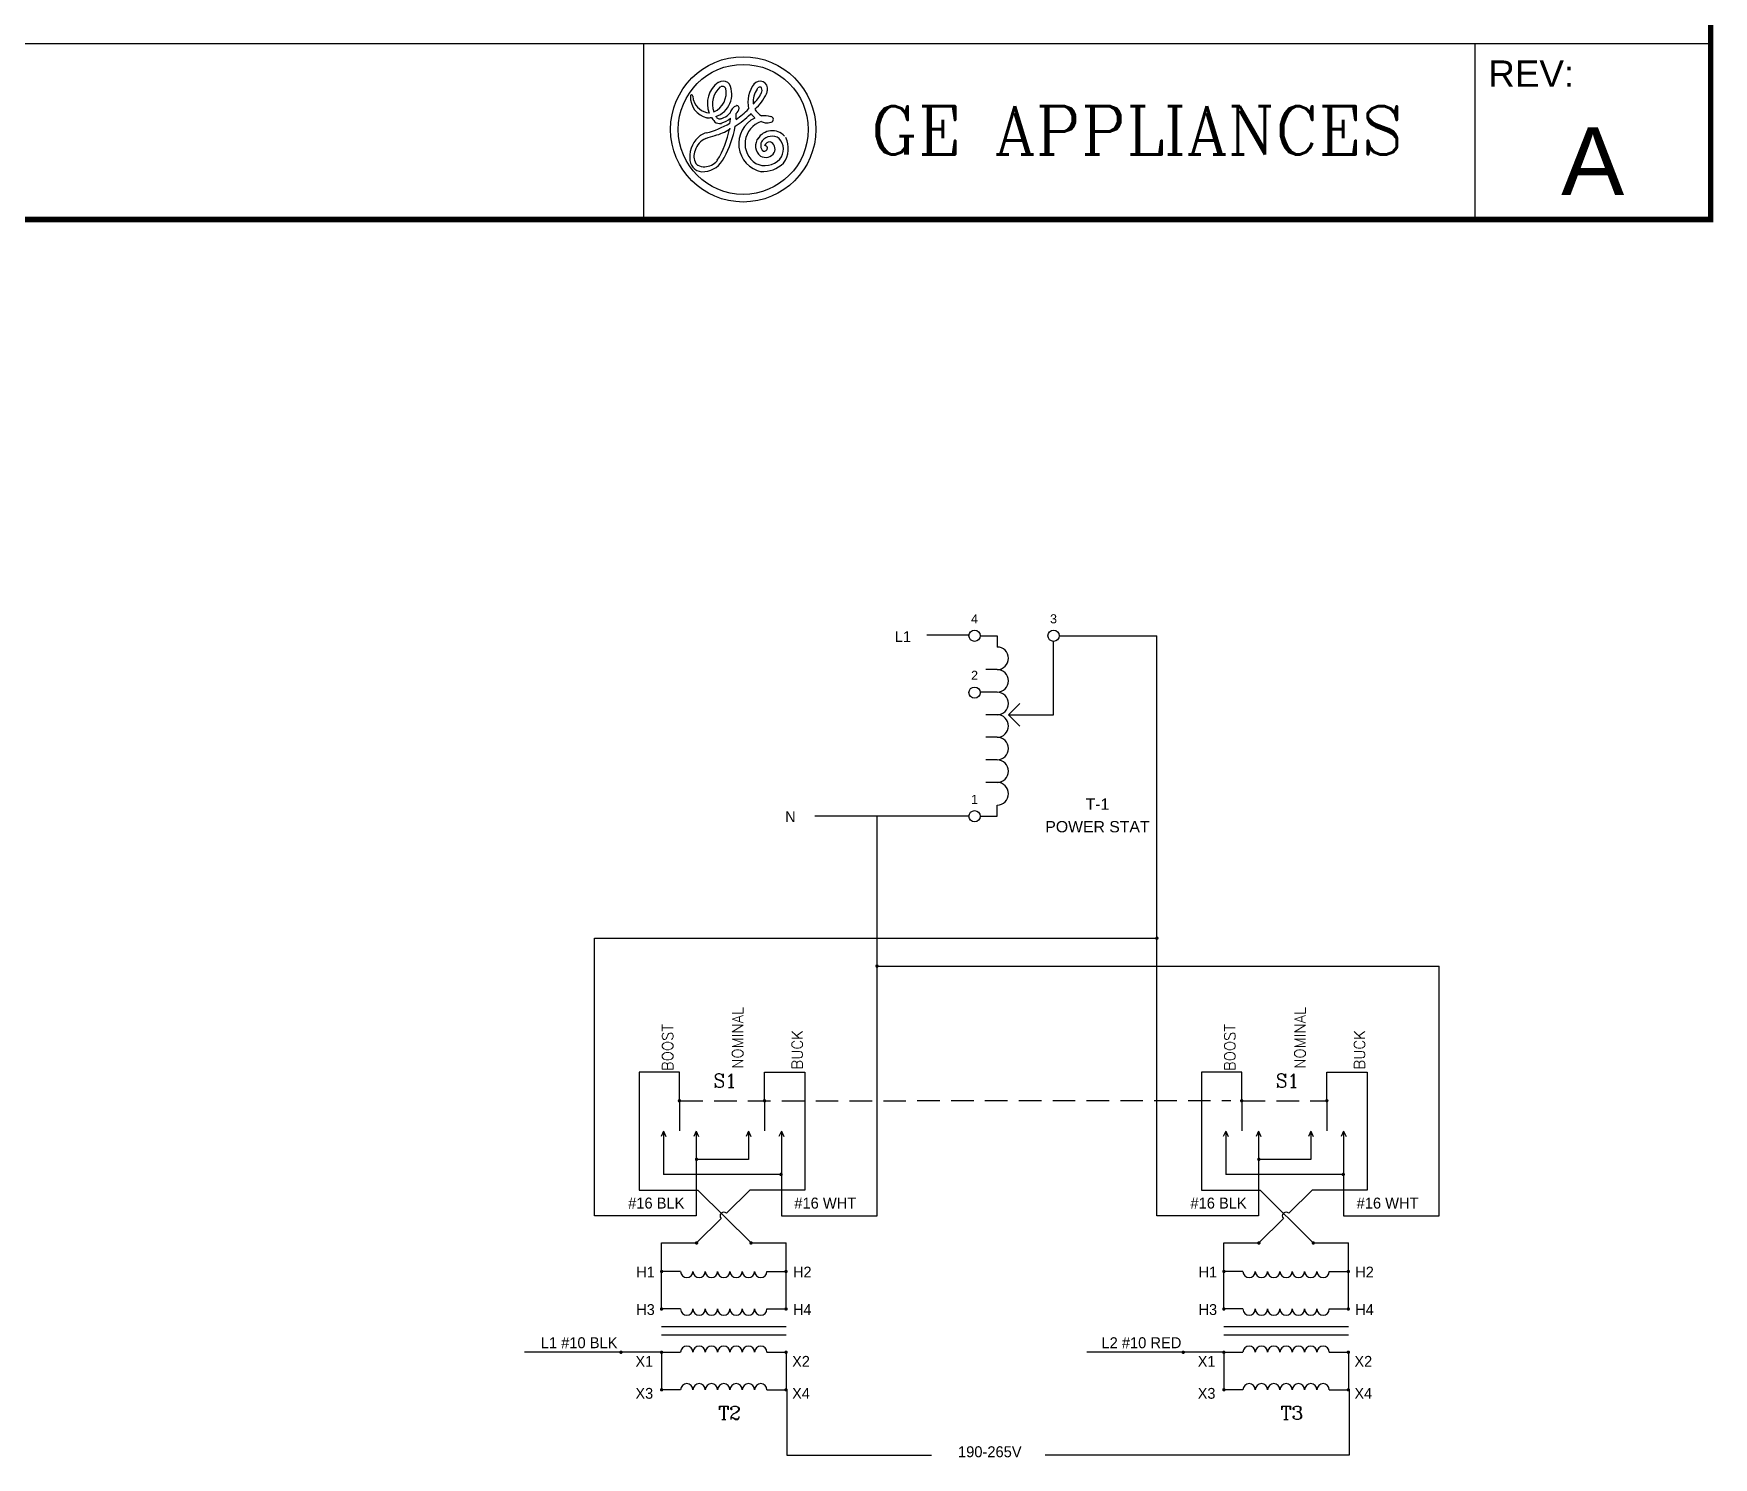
# Model space of a CAD drawing. Header units: inches. Extents: x -228 to 241, y -155 to 115.
# Drawn here: x -52.91 to -34.31, y -23 to -7.23 of the extents above; entities that cross this region are included whole.
import ezdxf
from ezdxf.enums import TextEntityAlignment as Align

# ---------------------------------------------------------------- set-up
doc = ezdxf.new("R2010")
doc.units = ezdxf.units.IN
doc.header["$MEASUREMENT"] = 0
doc.linetypes.add('HIDDEN', pattern=[0.375, 0.25, -0.125])
for name, color, linetype in [('1', 1, 'Continuous'), ('3', 3, 'HIDDEN'), ('4', 7, 'Continuous'), ('5', 5, 'Continuous'), ('BORDER', 3, 'Continuous'), ('COMP', 3, 'Continuous'), ('DIM', 1, 'Continuous'), ('PANEL WIRE', 5, 'Continuous'), ('TEXT', 4, 'Continuous'), ('TXT', 4, 'Continuous'), ('WIRE', 1, 'Continuous'), ('WIRES', 1, 'Continuous')]:
    doc.layers.add(name, color=color, linetype=linetype)
doc.styles.add('COMPLEX', font='COMPLEX')
doc.styles.add('ROMANS', font='romans')
doc.styles.add('SIMPLEX', font='TXT', dxfattribs={"width": 0.875})
doc.styles.get("Standard").update_dxf_attribs({"font": 'arial.ttf'})

# ---------------------------------------------------------------- blocks, each defined once
blk = doc.blocks.new('GE_Logo')
at = {"layer": 'BORDER', "linetype": 'Continuous'}
for p, q in [((-0.0166, 0.0782), (-0.0166, 0.0783)), ((0.0702, 0.0952), (0.0703, 0.0953)), ((0.075, 0.0883), (0.0762, 0.09)), ((0.0453, 0.0511), (0.0453, 0.0535)), ((0.0449, 0.0453), (0.0449, 0.0453)), ((0.0716, 0.0472), (0.0715, 0.0472)), ((0.0948, 0.0411), (0.095, 0.0412)), ((-0.0054, 0.0227), (-0.0052, 0.0228)), ((0.0178, -0.0135), (0.0182, -0.013)), ((0.0257, -0.0135), (0.028, -0.009))]:
    blk.add_line(p, q, dxfattribs=at)
for radius in [0.1034, 0.0925]:
    blk.add_circle((0.0552, 0.031), radius, dxfattribs=at)
for centre, radius, start, end in [((0.0411, 0.0677), 0.037, 125.3229, 201.2541), ((0.0255, 0.0884), 0.0111, 120.4413, 121.1637), ((0.0263, 0.0846), 0.0148, 61.1952, 116.0543), ((0.0264, 0.089), 0.0111, 33.4012, 50.6769), ((0.1062, 0.0692), 0.0444, 142.8794, 191.8193), ((0.079, 0.0887), 0.0109, 348.8459, 142.6698), ((0.0097, 0.0766), 0.0296, 175.8986, 258.1278), ((-0.0179, 0.0785), 0.00185, 161.4208, 173.7745), ((-0.0182, 0.0784), 0.00167, 54.2025, 153.9175), ((-0.0185, 0.0784), 0.00185, 359.104, 46.9518), ((-0.0185, 0.0784), 0.00185, 46.9831, 47.033), ((-0.0185, 0.0784), 0.00185, 47.1878, 47.1884), ((-0.0018, 0.0782), 0.0148, 180.1798, 203.6073), ((0.0093, 0.0801), 0.0259, 197.4375, 264.0005), ((0.0429, 0.0673), 0.0315, 130.1066, 201.0408), ((0.0014, 0.083), 0.0296, 294.1355, 12.6644), ((0.0056, 0.0809), 0.0333, 288.9288, 25.3672), ((0.0256, 0.0866), 0.00555, 31.1144, 121.8942), ((0.1007, 0.0702), 0.0315, 144.8342, 184.97), ((0.0316, 0.1076), 0.0555, 312.958, 333.1931), ((0.08, 0.0899), 0.0111, 151.3852, 152.1303), ((0.0282, 0.1102), 0.0666, 310.8187, 334.7484), ((0.079, 0.0876), 0.0037, 153.3316, 153.4021), ((0.079, 0.0876), 0.0037, 69.0155, 139.3089), ((0.0785, 0.0878), 0.0037, 54.3726, 60.5273), ((0.0769, 0.0867), 0.00555, 38.9364, 47.8233), ((0.0747, 0.0867), 0.0074, 327.7967, 28.5928), ((0.0768, 0.0869), 0.00555, 36.4082, 36.5638), ((0.0713, 0.0887), 0.0185, 336.9398, 337.8204), ((0.0677, 0.0897), 0.0222, 339.106, 351.9371), ((0.0056, 0.0809), 0.0333, 267.4189, 277.3722), ((0.0411, 0.0677), 0.037, 212.3618, 223.8297), ((0.0056, 0.0809), 0.0333, 288.9134, 288.9164), ((0.0216, 0.0514), 0.00555, 201.2966, 293.5599), ((0.0085, 0.088), 0.0444, 290.0784, 295.3092), ((0.0196, 0.0686), 0.0222, 290.7068, 318.3232), ((0.0508, 0.0509), 0.0148, 110.7974, 168.6988), ((-0.0351, 0.1563), 0.1443, 303.069, 314.1387), ((-0.0293, 0.1528), 0.1307, 304.621, 314.7998), ((-0.0878, 0.0568), 0.1332, 355.0688, 357.5733), ((0.035, 0.0641), 0.0148, 314.1921, 348.4615), ((0.0464, 0.0593), 0.00555, 91.1634, 99.1221), ((0.0458, 0.0611), 0.0037, 5.0426, 83.4158), ((0.044, 0.0615), 0.00555, 356.3808, 359.6419), ((0.0185, 0.1001), 0.0666, 314.7382, 315.8124), ((0.1003, 0.076), 0.0407, 213.3633, 225.0117), ((0.0962, 0.0759), 0.0296, 213.612, 239.7574), ((0.0849, 0.0172), 0.0333, 73.1422, 96.4863), ((0.0941, 0.0451), 0.00401, 282.7253, 84), ((0.0113, -0.0061), 0.0333, 105.0609, 119.8387), ((-0.0293, 0.1528), 0.1307, 284.142, 300.0403), ((0.0056, 0.0772), 0.0296, 266.1587, 266.2131), ((0.0058, 0.0808), 0.0333, 266.3006, 267.0263), ((0.019, 0.0478), 0.0074, 231.6407, 232.6664), ((0.0217, 0.0504), 0.0111, 229.7166, 282.5284), ((-0.0032, 0.0914), 0.0715, 284.7496, 303.0519), ((-0.0881, 0.0544), 0.1258, 327.5933, 349.4998), ((0.0021, 0.0946), 0.0592, 291.736, 306.2578), ((-0.0878, 0.0568), 0.1332, 330.2544, 350.7619), ((-0.0032, 0.0914), 0.0715, 303.2358, 303.2439), ((-0.0072, 0.0499), 0.0444, 346.8295, 356.057), ((-0.0878, 0.0568), 0.1332, 355.0516944634672, 355.0517472074151), ((0.0895, 0.0106), 0.0407, 116.0484, 258.2768), ((0.0911, 0.0105), 0.0333, 108.007, 237.0381), ((0.0965, 0.005), 0.0241, 43.0345, 148.1299), ((0.098, 0.0831), 0.0444, 246.9175, 254.6902), ((0.0887, 0.0623), 0.0222, 263.6714, 265.1954), ((0.0882, 0.0623), 0.0222, 266.4066, 287.1828), ((0.0174, -0.0082), 0.0384, 126.4152, 182.3457), ((0.0047, -0.0073), 0.0198, 155.2385, 210.7757), ((0.0132, -0.0072), 0.0277, 114.1868, 162.7157), ((-0.0774, 0.2905), 0.2836, 286.2392, 289.0368), ((0.0912, 0.0074), 0.0185, 141.4117, 231.4184), ((0.0911, 0.0084), 0.0111, 144.2469, 228.9573), ((0.0961, 0.0027), 0.0185, 56.3505, 139.1581), ((0.0844, 0.0055), 0.00555, 264.2476, 349.8059), ((0.0928, 0.0058), 0.0074, 85.2231, 164.2466), ((0.0862, 0.0042), 0.0037, 5.7607, 96.9197), ((0.0894, 0.0029), 0.0111, 333.5132, 68.3887), ((0.0903, 0.0028), 0.0222, 319.626, 43.6888), ((0.0841, 0.0037), 0.0352, 324.0508, 26.3225), ((-0.0025, -0.0108), 0.0185, 176.7855, 265.6989), ((0.0002, -0.0065), 0.0167, 221.2499, 235.3206), ((0, 0), 0.0222, 245.2071, 297.1841), ((-0.0027, 0.004), 0.0333, 267.8739, 328.4069), ((0.0006, 0.0003), 0.0222, 295.4989, 321.1148), ((0.0006, 0.0003), 0.0222, 322.8841, 323.0517), ((0.0861, 0.0091), 0.0296, 243.4439, 315.6294), ((0.0869, 0.0059), 0.0148, 241.0922, 327.2639), ((0.0829, 0.0136), 0.0426, 266.2008, 314.2321)]:
    blk.add_arc(centre, radius, start, end, dxfattribs=at)
at = {"layer": 'BORDER'}
blk.add_arc((0.0783, 0.0076), 0.037, 274.4657, 274.8052, dxfattribs=at)
at = {"layer": 'BORDER', "linetype": 'Continuous'}
blk.add_point((0.036, 0.0316), dxfattribs=at)
blk = doc.blocks.new('B-BORDER')
at = {"layer": 'BORDER'}
for p, q in [((34, 0.3243), (28.487, 0.3243)), ((32.0298, 0.3243), (32.0298, 0)), ((33.5643, 0.3243), (33.5643, 0))]:
    blk.add_line(p, q, dxfattribs=at)
at = {"layer": 'BORDER', "const_width": 0.01}
blk.add_lwpolyline([(34, 0), (34, 10), (18, 10), (18, 0), (34, 0)], dxfattribs=at)
at = {"layer": 'BORDER', "xscale": 1.297174118731785, "yscale": 1.297174118731785, "zscale": 1.297174118731785}
blk.add_blockref('GE_Logo', (32.1423, 0.1262), dxfattribs=at)
at = {"layer": 'BORDER'}
blk.add_text('REV:', height=0.04864, dxfattribs=at).set_placement((33.6687, 0.245), align=Align.CENTER)
at = {"layer": 'BORDER', "style": 'COMPLEX'}
blk.add_text('GE APPLIANCES', height=0.088907, dxfattribs=at).set_placement((32.9404, 0.1647), align=Align.MIDDLE)
at = {"layer": 'TXT'}
for tag, height, p in [('DRAWN_BY', 0.075, (29.2713, 0.5576)), ('SHEET', 0.075, (30.4722, 0.5576)), ('DWG_TITLE', 0.075, (32.384, 0.4864)), ('CHECKED_BY', 0.075, (29.2713, 0.4098)), ('DATE', 0.075, (30.4722, 0.4098)), ('REV', 0.125, (33.7822, 0.1077))]:
    blk.add_attdef(tag, text='', height=height, dxfattribs=at).set_placement(p, align=Align.MIDDLE_CENTER)
blk.add_attdef('FILENAME', (28.5264, 0.0864), '', height=0.075, dxfattribs=at)

msp = doc.modelspace()

# ---------------------------------------------------------------- linework, layer by layer
at = {"layer": '1'}
for p, q in [((-45.758259, -18.733461), (-46.20321, -18.733461)), ((-46.20321, -18.733461), (-46.20321, -20.03803)), ((-45.758259, -19.049458), (-45.758259, -18.733461)), ((-44.815517, -19.049458), (-44.815517, -18.733461)), ((-44.815517, -18.733461), (-44.370567, -18.733461)), ((-44.370567, -18.733461), (-44.370567, -20.03803)), ((-39.529744, -18.733461), (-39.974694, -18.733461)), ((-39.974694, -18.733461), (-39.974694, -20.03803)), ((-39.529744, -19.049458), (-39.529744, -18.733461)), ((-38.587002, -19.049458), (-38.587002, -18.733461)), ((-38.587002, -18.733461), (-38.142052, -18.733461)), ((-38.142052, -18.733461), (-38.142052, -20.03803)), ((-45.758259, -19.049458), (-45.758259, -19.383543)), ((-44.815517, -19.049458), (-44.815517, -19.383543)), ((-39.529744, -19.049458), (-39.529744, -19.383543)), ((-38.587002, -19.049458), (-38.587002, -19.383543)), ((-45.93563, -19.386572), (-45.96224, -19.446881)), ((-45.93563, -19.386572), (-45.93563, -19.865424)), ((-45.93563, -19.386572), (-45.909021, -19.446881)), ((-45.572062, -19.386572), (-45.598671, -19.446881)), ((-45.572062, -19.386572), (-45.545452, -19.446881)), ((-45.572062, -19.386572), (-45.572062, -20.324594)), ((-44.992888, -19.386572), (-45.019497, -19.446881)), ((-44.992888, -19.386572), (-44.966279, -19.446881)), ((-44.992888, -19.386572), (-44.992888, -19.698505)), ((-44.629319, -19.386572), (-44.655929, -19.446881)), ((-44.629319, -19.386572), (-44.629319, -20.324594)), ((-44.629319, -19.386572), (-44.60271, -19.446881)), ((-39.707115, -19.386572), (-39.733724, -19.446881)), ((-39.707115, -19.386572), (-39.707115, -19.865424)), ((-39.707115, -19.386572), (-39.680506, -19.446881)), ((-39.343546, -19.386572), (-39.370156, -19.446881)), ((-39.343546, -19.386572), (-39.316937, -19.446881)), ((-39.343546, -19.386572), (-39.343546, -20.324594)), ((-38.764373, -19.386572), (-38.790982, -19.446881)), ((-38.764373, -19.386572), (-38.737763, -19.446881)), ((-38.764373, -19.386572), (-38.764373, -19.698505)), ((-38.400804, -19.386572), (-38.427414, -19.446881)), ((-38.400804, -19.386572), (-38.400804, -20.324594)), ((-38.400804, -19.386572), (-38.374195, -19.446881)), ((-44.992888, -19.698505), (-45.56863, -19.698505)), ((-38.764373, -19.698505), (-39.340115, -19.698505)), ((-44.633126, -19.865424), (-45.93563, -19.865424)), ((-38.404611, -19.865424), (-39.707115, -19.865424)), ((-46.20321, -20.03803), (-45.554673, -20.03803)), ((-45.554673, -20.03803), (-44.965327, -20.624594)), ((-44.978826, -20.03803), (-45.237066, -20.29505)), ((-44.370567, -20.03803), (-44.978826, -20.03803)), ((-39.974694, -20.03803), (-39.326158, -20.03803)), ((-39.326158, -20.03803), (-38.736811, -20.624594)), ((-38.750311, -20.03803), (-39.00855, -20.29505)), ((-38.142052, -20.03803), (-38.750311, -20.03803)), ((-45.296434, -20.354137), (-45.568173, -20.624594)), ((-39.067918, -20.354137), (-39.339657, -20.624594)), ((-45.956082, -20.624594), (-45.568173, -20.624594)), ((-45.956082, -21.355927), (-45.956082, -20.624594)), ((-44.965327, -20.624594), (-44.577417, -20.624594)), ((-44.577417, -21.355927), (-44.577417, -20.624594)), ((-39.727567, -20.624594), (-39.339657, -20.624594)), ((-39.727567, -21.355927), (-39.727567, -20.624594)), ((-38.736811, -20.624594), (-38.348902, -20.624594)), ((-38.348902, -21.355927), (-38.348902, -20.624594)), ((-45.744862, -20.940423), (-45.956082, -20.940423)), ((-44.788637, -20.940423), (-44.577417, -20.940423)), ((-39.516347, -20.940423), (-39.727567, -20.940423)), ((-38.560122, -20.940423), (-38.348902, -20.940423)), ((-45.744862, -21.355927), (-45.956082, -21.355927)), ((-44.788637, -21.355927), (-44.577417, -21.355927)), ((-39.516347, -21.355927), (-39.727567, -21.355927)), ((-38.560122, -21.355927), (-38.348902, -21.355927)), ((-45.956082, -21.550366), (-44.577417, -21.550366)), ((-39.727567, -21.550366), (-38.348902, -21.550366)), ((-45.956082, -21.640825), (-44.577417, -21.640825)), ((-39.727567, -21.640825), (-38.348902, -21.640825)), ((-45.956082, -21.835264), (-45.956082, -22.250768)), ((-44.788637, -21.835264), (-44.586792, -21.835264)), ((-44.577417, -21.835264), (-44.577417, -22.250768)), ((-39.727567, -21.835264), (-39.727567, -22.250768)), ((-38.560122, -21.835264), (-38.358277, -21.835264)), ((-38.348902, -21.835264), (-38.348902, -22.250768)), ((-45.744862, -22.250768), (-45.956082, -22.250768)), ((-44.788637, -22.250768), (-44.577417, -22.250768)), ((-39.516347, -22.250768), (-39.727567, -22.250768)), ((-38.560122, -22.250768), (-38.348902, -22.250768))]:
    msp.add_line(p, q, dxfattribs=at)
at = {"layer": '1', "const_width": 0.01875}
for points in [[(-40.479088, -17.248501, 1), (-40.460338, -17.248501, 1)], [(-43.579167, -17.557097, 1), (-43.560417, -17.557097, 1)], [(-45.767634, -19.049458, 1), (-45.748884, -19.049458, 1)], [(-44.824892, -19.049458, 1), (-44.806142, -19.049458, 1)], [(-39.539119, -19.049458, 1), (-39.520369, -19.049458, 1)], [(-38.596377, -19.049458, 1), (-38.577627, -19.049458, 1)], [(-45.578005, -19.698505, 1), (-45.559255, -19.698505, 1)], [(-39.34949, -19.698505, 1), (-39.33074, -19.698505, 1)], [(-44.642501, -19.865424, 1), (-44.623751, -19.865424, 1)], [(-38.413986, -19.865424, 1), (-38.395236, -19.865424, 1)], [(-45.577548, -20.624594, 1), (-45.558798, -20.624594, 1)], [(-44.974702, -20.624594, 1), (-44.955952, -20.624594, 1)], [(-39.349032, -20.624594, 1), (-39.330282, -20.624594, 1)], [(-38.746186, -20.624594, 1), (-38.727436, -20.624594, 1)], [(-45.965457, -20.940423, 1), (-45.946707, -20.940423, 1)], [(-44.568042, -20.940423, -1), (-44.586792, -20.940423, -1)], [(-39.736942, -20.940423, 1), (-39.718192, -20.940423, 1)], [(-38.339527, -20.940423, -1), (-38.358277, -20.940423, -1)], [(-45.965457, -21.355927, 1), (-45.946707, -21.355927, 1)], [(-44.568042, -21.355927, -1), (-44.586792, -21.355927, -1)], [(-39.736942, -21.355927, 1), (-39.718192, -21.355927, 1)], [(-38.339527, -21.355927, -1), (-38.358277, -21.355927, -1)], [(-46.415457, -21.835264, -1), (-46.396707, -21.835264, -1)], [(-45.965457, -21.835264, -1), (-45.946707, -21.835264, -1)], [(-44.568042, -21.835264, 1), (-44.586792, -21.835264, 1)], [(-40.186942, -21.835264, -1), (-40.168192, -21.835264, -1)], [(-39.736942, -21.835264, -1), (-39.718192, -21.835264, -1)], [(-38.339527, -21.835264, 1), (-38.358277, -21.835264, 1)], [(-45.965457, -22.250768, -1), (-45.946707, -22.250768, -1)], [(-44.568042, -22.250768, 1), (-44.586792, -22.250768, 1)], [(-39.736942, -22.250768, -1), (-39.718192, -22.250768, -1)], [(-38.339527, -22.250768, 1), (-38.358277, -22.250768, 1)]]:
    msp.add_lwpolyline(points, format="xyb", close=True, dxfattribs=at)
at = {"layer": '1'}
for centre in [(-45.26675, -20.324594), (-39.038234, -20.324594)]:
    msp.add_arc(centre, 0.04188, 44.8644291, 224.8644291, dxfattribs=at)
at = {"layer": '3'}
for p, q in [((-45.748898, -19.049967), (-39.648732, -19.045971)), ((-39.520383, -19.049967), (-38.596363, -19.049967))]:
    msp.add_line(p, q, dxfattribs=at)
at = {"layer": '5'}
for centre, start, end in [((-45.67656, -20.940423), 180, 0), ((-45.539957, -20.940423), 180, 0), ((-45.403353, -20.940423), 180, 0), ((-45.26675, -20.940423), 180, 0), ((-45.130146, -20.940423), 180, 0), ((-44.993542, -20.940423), 180, 0), ((-44.856939, -20.940423), 180, 0), ((-39.448045, -20.940423), 180, 0), ((-39.311442, -20.940423), 180, 0), ((-39.174838, -20.940423), 180, 0), ((-39.038234, -20.940423), 180, 0), ((-38.901631, -20.940423), 180, 0), ((-38.765027, -20.940423), 180, 0), ((-38.628424, -20.940423), 180, 0), ((-45.67656, -21.355927), 180, 0), ((-45.539957, -21.355927), 180, 0), ((-45.403353, -21.355927), 180, 0), ((-45.26675, -21.355927), 180, 0), ((-45.130146, -21.355927), 180, 0), ((-44.993542, -21.355927), 180, 0), ((-44.856939, -21.355927), 180, 0), ((-39.448045, -21.355927), 180, 0), ((-39.311442, -21.355927), 180, 0), ((-39.174838, -21.355927), 180, 0), ((-39.038234, -21.355927), 180, 0), ((-38.901631, -21.355927), 180, 0), ((-38.765027, -21.355927), 180, 0), ((-38.628424, -21.355927), 180, 0), ((-45.67656, -21.835264), 0, 180), ((-45.539957, -21.835264), 0, 180), ((-45.403353, -21.835264), 0, 180), ((-45.26675, -21.835264), 0, 180), ((-45.130146, -21.835264), 0, 180), ((-44.993542, -21.835264), 0, 180), ((-44.856939, -21.835264), 0, 180), ((-39.448045, -21.835264), 0, 180), ((-39.311442, -21.835264), 0, 180), ((-39.174838, -21.835264), 0, 180), ((-39.038234, -21.835264), 0, 180), ((-38.901631, -21.835264), 0, 180), ((-38.765027, -21.835264), 0, 180), ((-38.628424, -21.835264), 0, 180), ((-45.67656, -22.250768), 0, 180), ((-45.539957, -22.250768), 0, 180), ((-45.403353, -22.250768), 0, 180), ((-45.26675, -22.250768), 0, 180), ((-45.130146, -22.250768), 0, 180), ((-44.993542, -22.250768), 0, 180), ((-44.856939, -22.250768), 0, 180), ((-39.448045, -22.250768), 0, 180), ((-39.311442, -22.250768), 0, 180), ((-39.174838, -22.250768), 0, 180), ((-39.038234, -22.250768), 0, 180), ((-38.901631, -22.250768), 0, 180), ((-38.765027, -22.250768), 0, 180), ((-38.628424, -22.250768), 0, 180)]:
    msp.add_arc(centre, 0.068302, start, end, dxfattribs=at)
at = {"layer": 'COMP'}
for p, q in [((-42.426794, -13.898353), (-42.239294, -13.898353)), ((-42.239294, -13.898353), (-42.239294, -14.023353)), ((-42.239294, -14.273353), (-42.364294, -14.273353)), ((-42.302718, -14.523403), (-42.427718, -14.523403)), ((-42.239294, -14.523353), (-42.364294, -14.523353)), ((-42.239294, -14.773353), (-42.364294, -14.773353)), ((-42.239294, -15.023353), (-42.364294, -15.023353)), ((-42.239294, -15.273353), (-42.364294, -15.273353)), ((-42.239294, -15.523353), (-42.364294, -15.523353)), ((-42.239294, -15.898353), (-42.239294, -15.773353)), ((-42.426794, -15.898353), (-42.239294, -15.898353))]:
    msp.add_line(p, q, dxfattribs=at)
for centre in [(-42.489294, -13.898353), (-41.614294, -13.898353), (-42.489294, -14.52874), (-42.489294, -15.898353)]:
    msp.add_circle(centre, 0.0625, dxfattribs=at)
for centre in [(-42.239294, -14.148353), (-42.239294, -14.398353), (-42.239294, -14.648353), (-42.239294, -14.898353), (-42.239294, -15.148353), (-42.239294, -15.398353), (-42.239294, -15.648353)]:
    msp.add_arc(centre, 0.125, 270, 90, dxfattribs=at)
at = {"layer": 'PANEL WIRE'}
for p, q in [((-41.553808, -13.897769), (-40.469713, -13.897769)), ((-40.469713, -17.248501), (-40.469713, -13.897769)), ((-43.569792, -15.896347), (-44.257835, -15.896347)), ((-43.569792, -20.324594), (-43.569792, -15.896347)), ((-42.549221, -15.896347), (-43.569792, -15.896347)), ((-46.698228, -20.324594), (-46.698228, -17.248501)), ((-46.698228, -17.248501), (-40.469713, -17.248501)), ((-40.469713, -20.324594), (-40.469713, -17.248501)), ((-43.569792, -17.557097), (-37.341277, -17.557097)), ((-37.341277, -20.324594), (-37.341277, -17.557097)), ((-45.572062, -20.324594), (-46.698228, -20.324594)), ((-44.629319, -20.324594), (-43.569792, -20.324594)), ((-39.343546, -20.324594), (-40.469713, -20.324594)), ((-38.400804, -20.324594), (-37.341277, -20.324594)), ((-46.406082, -21.835264), (-47.47283, -21.835264)), ((-45.956082, -21.835264), (-46.406082, -21.835264)), ((-45.956082, -21.835264), (-45.744862, -21.835264)), ((-40.177567, -21.835264), (-41.244315, -21.835264)), ((-39.727567, -21.835264), (-40.177567, -21.835264)), ((-39.727567, -21.835264), (-39.516347, -21.835264)), ((-44.568042, -22.975349), (-42.966485, -22.975349)), ((-38.339527, -22.975349), (-41.706044, -22.975349))]:
    msp.add_line(p, q, dxfattribs=at)
at = {"layer": 'WIRE'}
for p, q in [((-44.568042, -22.250768), (-44.568042, -22.975349)), ((-38.339527, -22.250768), (-38.339527, -22.975349))]:
    msp.add_line(p, q, dxfattribs=at)
at = {"layer": 'WIRES', "linetype": 'ByBlock'}
msp.add_line((-42.551636, -13.893921), (-43.017858, -13.893921), dxfattribs=at)
at = {"layer": 'WIRES'}
for p, q in [((-41.614294, -14.773353), (-41.614294, -13.960853)), ((-42.114294, -14.773353), (-41.989294, -14.648353)), ((-42.114294, -14.773353), (-41.614294, -14.773353)), ((-42.114294, -14.773353), (-41.989294, -14.898353))]:
    msp.add_line(p, q, dxfattribs=at)

# ---------------------------------------------------------------- block references
at = {"layer": 'DIM'}
ref = msp.add_blockref('B-BORDER', (-238.335056, -9.288007), dxfattribs=dict(at, xscale=6, yscale=6, zscale=6))
ref.add_attrib('REV', 'A', dxfattribs={"layer": 'TXT', "height": 0.75}).set_placement((-35.642151, -8.642062), align=Align.MIDDLE_CENTER)

# ---------------------------------------------------------------- texts
at = {"layer": '4'}
for s, height, style, p in [('L1', 0.12, 'SIMPLEX', (-43.371351, -13.968083)), ('N', 0.12, 'SIMPLEX', (-44.587367, -15.962598)), ('S1', 0.15, 'COMPLEX', (-45.381944, -18.901252)), ('S1', 0.15, 'COMPLEX', (-39.153428, -18.901252)), ('H1', 0.12, 'SIMPLEX', (-46.236277, -21.006674)), ('H2', 0.12, 'SIMPLEX', (-44.500449, -21.006674)), ('H1', 0.12, 'SIMPLEX', (-40.007762, -21.006674)), ('H2', 0.12, 'SIMPLEX', (-38.271934, -21.006674)), ('H3', 0.12, 'SIMPLEX', (-46.236277, -21.422178)), ('H4', 0.12, 'SIMPLEX', (-44.500449, -21.422178)), ('H3', 0.12, 'SIMPLEX', (-40.007762, -21.422178)), ('H4', 0.12, 'SIMPLEX', (-38.271934, -21.422178)), ('X1', 0.12, 'SIMPLEX', (-46.245554, -21.995611)), ('X2', 0.12, 'SIMPLEX', (-44.509726, -21.995611)), ('X1', 0.12, 'SIMPLEX', (-40.017038, -21.995611)), ('X2', 0.12, 'SIMPLEX', (-38.281211, -21.995611)), ('X3', 0.12, 'SIMPLEX', (-46.245554, -22.35025)), ('X4', 0.12, 'SIMPLEX', (-44.509726, -22.35025)), ('X3', 0.12, 'SIMPLEX', (-40.017038, -22.35025)), ('X4', 0.12, 'SIMPLEX', (-38.281211, -22.35025)), ('T2', 0.15, 'COMPLEX', (-45.328658, -22.580916)), ('T3', 0.15, 'COMPLEX', (-39.100143, -22.580916))]:
    msp.add_text(s, height=height, dxfattribs=dict(at, style=style)).set_placement(p)
at = {"layer": '4', "style": 'ROMANS'}
for s, p in [('NOMINAL', (-45.053146, -18.695535)), ('NOMINAL', (-38.824631, -18.695535)), ('BOOST', (-45.82937, -18.720545)), ('BOOST', (-39.600855, -18.720545)), ('BUCK', (-44.393773, -18.703872)), ('BUCK', (-38.165257, -18.703872))]:
    msp.add_text(s, height=0.12, rotation=90, dxfattribs=at).set_placement(p)
at = {"layer": '4', "style": 'SIMPLEX'}
for s, p in [('#16 BLK', (-46.014828, -20.243635)), ('#16 WHT', (-44.142363, -20.243635)), ('#16 BLK', (-39.786313, -20.243635)), ('#16 WHT', (-37.913848, -20.243635)), ('L1 #10 BLK', (-46.869376, -21.790425)), ('L2 #10 RED', (-40.64086, -21.790425)), ('190-265V', (-42.320354, -22.998033))]:
    msp.add_text(s, height=0.1215, dxfattribs=at).set_placement(p, align=Align.CENTER)
at = {"layer": 'TEXT'}
for s, height, p in [('4', 0.1, (-42.489294, -13.710853)), ('3', 0.1, (-41.614294, -13.710853)), ('2', 0.1, (-42.489294, -14.335853)), ('1', 0.1, (-42.489294, -15.710853)), ('T-1', 0.125, (-41.127936, -15.763353)), ('POWER STAT', 0.125, (-41.127936, -16.013353))]:
    msp.add_text(s, height=height, dxfattribs=at).set_placement(p, align=Align.MIDDLE)

doc.saveas('drawing.dxf')
